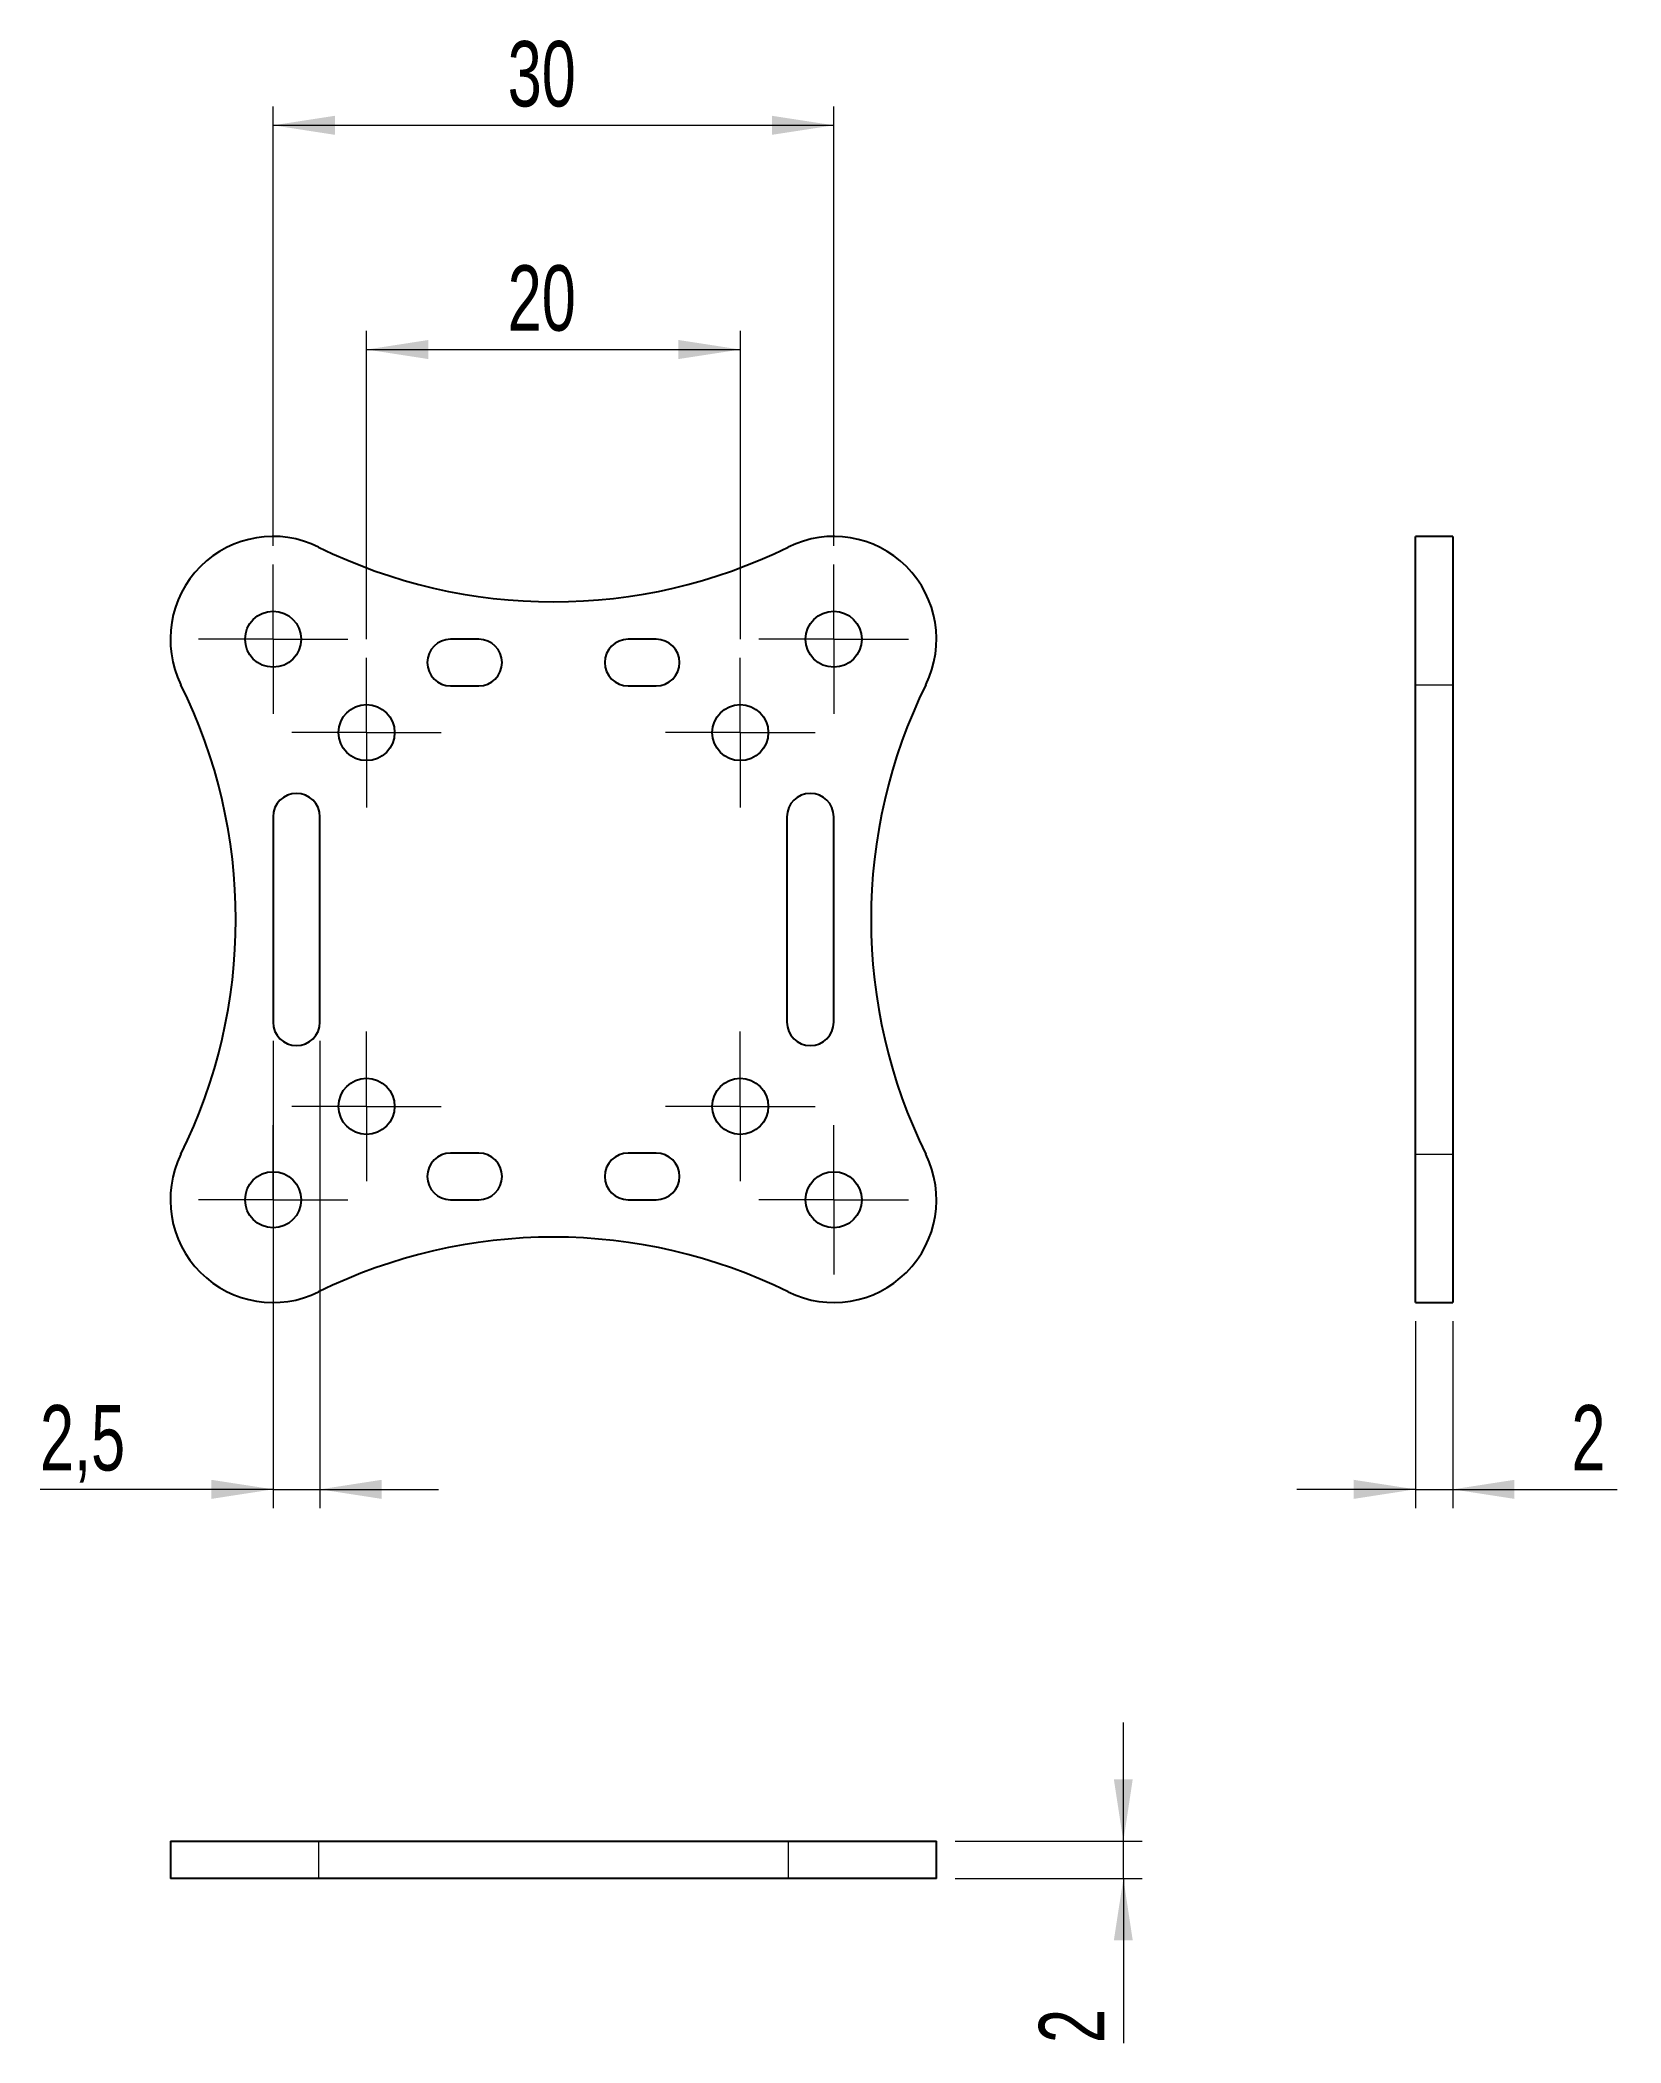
# Model space of a CAD drawing. Header units: millimetres. Extents: x 45 to 129, y 84 to 191.
import ezdxf

# ---------------------------------------------------------------- set-up
doc = ezdxf.new("R2010")
doc.units = ezdxf.units.MM
doc.styles.add('SLDTEXTSTYLE0', font='TXT', dxfattribs={"width": 0.7})
doc.dimstyles.new('SLDDIMSTYLE0', dxfattribs={"dimtxt": 3.5, "dimasz": 3.302, "dimexe": 0, "dimexo": 0.0625, "dimgap": 0.875, "dimtad": 1, "dimrnd": 1e-09, "dimzin": 12, "dimdsep": 46, "dimtxsty": 'SLDTEXTSTYLE0', "dimsah": 1, "dimcen": 0.09, "dimadec": 0, "dimazin": 3, "dimtfac": 1, "dimtdec": 3, "dimtofl": 0, "dimtmove": 0, "dimatfit": 3, "dimfxl": 1, "dimfrac": 2, "dimtolj": 1, "dimtzin": 12, "dimarcsym": 0})
doc.dimstyles.new('SLDDIMSTYLE1', dxfattribs={"dimtxt": 3.5, "dimasz": 3.302, "dimexe": 0, "dimexo": 0.0625, "dimgap": 0.875, "dimtad": 1, "dimrnd": 1e-09, "dimzin": 12, "dimdsep": 46, "dimtxsty": 'SLDTEXTSTYLE0', "dimsah": 1, "dimcen": 0.09, "dimadec": 0, "dimazin": 3, "dimtfac": 1, "dimtdec": 3, "dimtmove": 0, "dimatfit": 0, "dimfxl": 1, "dimfrac": 2, "dimtolj": 1, "dimtzin": 12, "dimarcsym": 0})

# ---------------------------------------------------------------- blocks, each defined once
blk = doc.blocks.new('_D')
at = {"color": 7, "linetype": 'Continuous', "lineweight": 18}
for p, q in [((62.3, 159.18), (62.3, 175.68)), ((82.3, 159.18), (82.3, 175.68)), ((62.3, 174.68), (82.3, 174.68))]:
    blk.add_line(p, q, dxfattribs=at)
for points in [[(62.3, 174.68), (65.6, 174.17), (65.6, 175.19)], [(82.3, 174.68), (78.99, 175.19), (78.99, 174.17)]]:
    blk.add_solid(points, dxfattribs=at)
at = {"color": 7, "linetype": 'Continuous', "lineweight": 18, "insert": (69.85, 179.19), "char_height": 3.5, "attachment_point": 1, "style": 'SLDTEXTSTYLE0'}
blk.add_mtext('20', dxfattribs=at)
blk = doc.blocks.new('_D_1')
at = {"color": 7, "linetype": 'Continuous', "lineweight": 18}
for p, q in [((57.3, 164.18), (57.3, 187.68)), ((87.3, 164.18), (87.3, 187.68)), ((57.3, 186.68), (87.3, 186.68))]:
    blk.add_line(p, q, dxfattribs=at)
for points in [[(57.3, 186.68), (60.6, 186.17), (60.6, 187.19)], [(87.3, 186.68), (83.99, 187.19), (83.99, 186.17)]]:
    blk.add_solid(points, dxfattribs=at)
at = {"color": 7, "linetype": 'Continuous', "lineweight": 18, "insert": (69.85, 191.19), "char_height": 3.5, "attachment_point": 1, "style": 'SLDTEXTSTYLE0'}
blk.add_mtext('30', dxfattribs=at)
blk = doc.blocks.new('_D_2')
at = {"color": 7, "linetype": 'Continuous', "lineweight": 18}
for p, q in [((57.3, 137.68), (57.3, 112.68)), ((59.8, 137.68), (59.8, 112.68)), ((57.3, 113.68), (44.82, 113.68)), ((57.3, 113.68), (59.8, 113.68)), ((59.8, 113.68), (66.15, 113.68))]:
    blk.add_line(p, q, dxfattribs=at)
for points in [[(57.3, 113.68), (53.99, 114.19), (53.99, 113.17)], [(59.8, 113.68), (63.1, 113.17), (63.1, 114.19)]]:
    blk.add_solid(points, dxfattribs=at)
at = {"color": 7, "linetype": 'Continuous', "lineweight": 18, "insert": (44.82, 118.19), "char_height": 3.5, "attachment_point": 1, "style": 'SLDTEXTSTYLE0'}
blk.add_mtext('2,5', dxfattribs=at)
blk = doc.blocks.new('SW_CENTERMARKSYMBOL_0')
at = {"color": 0, "linetype": 'Continuous', "lineweight": 18}
for p, q in [((0, 2.5), (0, 4)), ((0, 0), (0, 2.5)), ((-2.5, 0), (-4, 0)), ((0, 0), (-2.5, 0)), ((0, 0), (0, -2.5)), ((0, 0), (2.5, 0)), ((2.5, 0), (4, 0)), ((0, -2.5), (0, -4))]:
    blk.add_line(p, q, dxfattribs=at)
blk = doc.blocks.new('SW_CENTERMARKSYMBOL_1')
at = {"color": 0, "linetype": 'Continuous', "lineweight": 18}
for p, q in [((0, 2.5), (0, 4)), ((0, 0), (0, 2.5)), ((-2.5, 0), (-4, 0)), ((0, 0), (-2.5, 0)), ((0, 0), (0, -2.5)), ((0, 0), (2.5, 0)), ((2.5, 0), (4, 0)), ((0, -2.5), (0, -4))]:
    blk.add_line(p, q, dxfattribs=at)
blk = doc.blocks.new('SW_CENTERMARKSYMBOL_2')
at = {"color": 0, "linetype": 'Continuous', "lineweight": 18}
for p, q in [((0, 2.5), (0, 4)), ((0, 0), (0, 2.5)), ((-2.5, 0), (-4, 0)), ((0, 0), (-2.5, 0)), ((0, 0), (0, -2.5)), ((0, 0), (2.5, 0)), ((2.5, 0), (4, 0)), ((0, -2.5), (0, -4))]:
    blk.add_line(p, q, dxfattribs=at)
blk = doc.blocks.new('SW_CENTERMARKSYMBOL_3')
at = {"color": 0, "linetype": 'Continuous', "lineweight": 18}
for p, q in [((0, 2.5), (0, 4)), ((0, 0), (0, 2.5)), ((-2.5, 0), (-4, 0)), ((0, 0), (-2.5, 0)), ((0, 0), (0, -2.5)), ((0, 0), (2.5, 0)), ((2.5, 0), (4, 0)), ((0, -2.5), (0, -4))]:
    blk.add_line(p, q, dxfattribs=at)
blk = doc.blocks.new('SW_CENTERMARKSYMBOL_4')
at = {"color": 0, "linetype": 'Continuous', "lineweight": 18}
for p, q in [((0, 2.5), (0, 4)), ((0, 0), (0, 2.5)), ((-2.5, 0), (-4, 0)), ((0, 0), (-2.5, 0)), ((0, 0), (0, -2.5)), ((0, 0), (2.5, 0)), ((2.5, 0), (4, 0)), ((0, -2.5), (0, -4))]:
    blk.add_line(p, q, dxfattribs=at)
blk = doc.blocks.new('SW_CENTERMARKSYMBOL_5')
at = {"color": 0, "linetype": 'Continuous', "lineweight": 18}
for p, q in [((0, 2.5), (0, 4)), ((0, 0), (0, 2.5)), ((-2.5, 0), (-4, 0)), ((0, 0), (-2.5, 0)), ((0, 0), (0, -2.5)), ((0, 0), (2.5, 0)), ((2.5, 0), (4, 0)), ((0, -2.5), (0, -4))]:
    blk.add_line(p, q, dxfattribs=at)
blk = doc.blocks.new('SW_CENTERMARKSYMBOL_6')
at = {"color": 0, "linetype": 'Continuous', "lineweight": 18}
for p, q in [((0, 2.5), (0, 4)), ((0, 0), (0, 2.5)), ((-2.5, 0), (-4, 0)), ((0, 0), (-2.5, 0)), ((0, 0), (0, -2.5)), ((0, 0), (2.5, 0)), ((2.5, 0), (4, 0)), ((0, -2.5), (0, -4))]:
    blk.add_line(p, q, dxfattribs=at)
blk = doc.blocks.new('SW_CENTERMARKSYMBOL_7')
at = {"color": 0, "linetype": 'Continuous', "lineweight": 18}
for p, q in [((0, 2.5), (0, 4)), ((0, 0), (0, 2.5)), ((-2.5, 0), (-4, 0)), ((0, 0), (-2.5, 0)), ((0, 0), (0, -2.5)), ((0, 0), (2.5, 0)), ((2.5, 0), (4, 0)), ((0, -2.5), (0, -4))]:
    blk.add_line(p, q, dxfattribs=at)
blk = doc.blocks.new('_D_3')
at = {"color": 7, "linetype": 'Continuous', "lineweight": 18}
for p, q in [((118.43, 122.68), (118.43, 112.68)), ((120.43, 122.68), (120.43, 112.68)), ((118.43, 113.68), (112.08, 113.68)), ((118.43, 113.68), (120.43, 113.68)), ((120.43, 113.68), (129.23, 113.68))]:
    blk.add_line(p, q, dxfattribs=at)
for points in [[(118.43, 113.68), (115.13, 114.19), (115.13, 113.17)], [(120.43, 113.68), (123.73, 113.17), (123.73, 114.19)]]:
    blk.add_solid(points, dxfattribs=at)
at = {"color": 7, "linetype": 'Continuous', "lineweight": 18, "insert": (126.78, 118.19), "char_height": 3.5, "attachment_point": 1, "style": 'SLDTEXTSTYLE0'}
blk.add_mtext('2', dxfattribs=at)
blk = doc.blocks.new('_D_4')
at = {"color": 7, "linetype": 'Continuous', "lineweight": 18}
for p, q in [((102.8, 94.85), (102.8, 101.2)), ((93.8, 94.85), (103.8, 94.85)), ((102.8, 92.85), (102.8, 94.85)), ((93.8, 92.85), (103.8, 92.85)), ((102.8, 92.85), (102.8, 84.05))]:
    blk.add_line(p, q, dxfattribs=at)
for points in [[(102.8, 94.85), (103.3, 98.16), (102.29, 98.16)], [(102.8, 92.85), (102.29, 89.55), (103.3, 89.55)]]:
    blk.add_solid(points, dxfattribs=at)
at = {"color": 7, "linetype": 'Continuous', "lineweight": 18, "insert": (98.28, 84.05), "char_height": 3.5, "attachment_point": 1, "rotation": 90, "style": 'SLDTEXTSTYLE0'}
blk.add_mtext('2', dxfattribs=at)

msp = doc.modelspace()

# ---------------------------------------------------------------- linework, layer by layer
at = {"color": 7, "linetype": 'Continuous', "lineweight": 25}
for p, q in [((120.429, 164.678), (118.429, 164.678)), ((118.429, 156.744), (118.429, 164.678)), ((120.429, 164.678), (120.429, 156.744)), ((68.296, 159.178), (66.796, 159.178)), ((77.796, 159.178), (76.296, 159.178)), ((66.796, 156.678), (68.296, 156.678)), ((76.296, 156.678), (77.796, 156.678)), ((118.429, 131.613), (118.429, 156.744)), ((120.429, 156.744), (120.429, 131.613)), ((57.296, 149.678), (57.296, 138.678)), ((59.796, 138.678), (59.796, 149.678)), ((84.796, 149.678), (84.796, 138.678)), ((87.296, 138.678), (87.296, 149.678)), ((68.296, 131.678), (66.796, 131.678)), ((77.796, 131.678), (76.296, 131.678)), ((118.429, 123.678), (118.429, 131.613)), ((120.429, 131.613), (120.429, 123.678)), ((66.796, 129.178), (68.296, 129.178)), ((76.296, 129.178), (77.796, 129.178)), ((118.429, 123.678), (120.429, 123.678)), ((51.796, 94.853), (51.796, 92.853)), ((51.796, 94.853), (59.73, 94.853)), ((59.73, 94.853), (84.862, 94.853)), ((84.862, 94.853), (92.796, 94.853)), ((92.796, 92.853), (92.796, 94.853)), ((59.73, 92.853), (51.796, 92.853)), ((84.862, 92.853), (59.73, 92.853)), ((92.796, 92.853), (84.862, 92.853))]:
    msp.add_line(p, q, dxfattribs=at)
at = {"color": 8, "linetype": 'Continuous', "lineweight": 18}
for p, q in [((118.429, 156.744), (120.429, 156.744)), ((118.429, 131.613), (120.429, 131.613)), ((59.73, 94.853), (59.73, 92.853)), ((84.862, 94.853), (84.862, 92.853))]:
    msp.add_line(p, q, dxfattribs=at)
at = {"color": 7, "linetype": 'Continuous', "lineweight": 25}
for centre in [(57.296, 159.178), (87.296, 159.178), (62.296, 154.178), (82.296, 154.178), (62.296, 134.178), (82.296, 134.178), (57.296, 129.178), (87.296, 129.178)]:
    msp.add_circle(centre, 1.5, dxfattribs=at)
for centre, radius, start, end in [((57.296, 159.178), 5.5, 63.73196, 206.26804), ((72.296, 189.571), 28.393, 243.73196, 296.26804), ((87.296, 159.178), 5.5, 333.73196, 116.26804), ((66.796, 157.928), 1.25, 90, 270), ((68.296, 157.928), 1.25, 270, 90), ((76.296, 157.928), 1.25, 90, 270), ((77.796, 157.928), 1.25, 270, 90), ((26.903, 144.178), 28.393, 333.73196, 26.26804), ((117.689, 144.178), 28.393, 153.73196, 206.26804), ((58.546, 149.678), 1.25, 0, 180), ((86.046, 149.678), 1.25, 0, 180), ((58.546, 138.678), 1.25, 180, 0), ((86.046, 138.678), 1.25, 180, 0), ((57.296, 129.178), 5.5, 153.73196, 296.26804), ((66.796, 130.428), 1.25, 90, 270), ((68.296, 130.428), 1.25, 270, 90), ((76.296, 130.428), 1.25, 90, 270), ((77.796, 130.428), 1.25, 270, 90), ((87.296, 129.178), 5.5, 243.73196, 26.26804), ((72.296, 98.786), 28.393, 63.73196, 116.26804)]:
    msp.add_arc(centre, radius, start, end, dxfattribs=at)

# ---------------------------------------------------------------- block references
at = {"color": 7, "linetype": 'Continuous', "lineweight": 18}
for name, p in [('SW_CENTERMARKSYMBOL_0', (57.296, 159.178)), ('SW_CENTERMARKSYMBOL_7', (87.296, 159.178)), ('SW_CENTERMARKSYMBOL_5', (62.296, 154.178)), ('SW_CENTERMARKSYMBOL_6', (82.296, 154.178)), ('SW_CENTERMARKSYMBOL_4', (62.296, 134.178)), ('SW_CENTERMARKSYMBOL_1', (82.296, 134.178)), ('SW_CENTERMARKSYMBOL_3', (57.296, 129.178)), ('SW_CENTERMARKSYMBOL_2', (87.296, 129.178))]:
    msp.add_blockref(name, p, dxfattribs=at)

# ---------------------------------------------------------------- dimensions: what is measured, and where the dimension line sits
for base, p1, p2, dimstyle, picture, middle in [((87.296, 186.678), (57.296, 163.178), (87.296, 163.178), 'SLDDIMSTYLE0', '_D_1', (72.296, 186.678)), ((82.296, 174.678), (62.296, 158.178), (82.296, 158.178), 'SLDDIMSTYLE0', '_D', (72.296, 174.678)), ((59.796, 113.678), (57.296, 138.678), (59.796, 138.678), 'SLDDIMSTYLE1', '_D_2', (47.883, 113.678)), ((120.429, 113.678), (118.429, 123.678), (120.429, 123.678), 'SLDDIMSTYLE1', '_D_3', (128.004, 113.678))]:
    dim = msp.add_linear_dim(base=base, p1=p1, p2=p2, dimstyle=dimstyle, dxfattribs=at)
    dim.commit()
    dim.dimension.update_dxf_attribs({"geometry": picture, "text_midpoint": middle, "dimtype": 160})
dim = msp.add_linear_dim(base=(102.796, 94.853), p1=(92.796, 92.853), p2=(92.796, 94.853), angle=90, dimstyle='SLDDIMSTYLE1', dxfattribs=at)
dim.commit()
dim.dimension.update_dxf_attribs({"geometry": '_D_4', "text_midpoint": (102.796, 85.278), "dimtype": 160})

doc.saveas('drawing.dxf')
